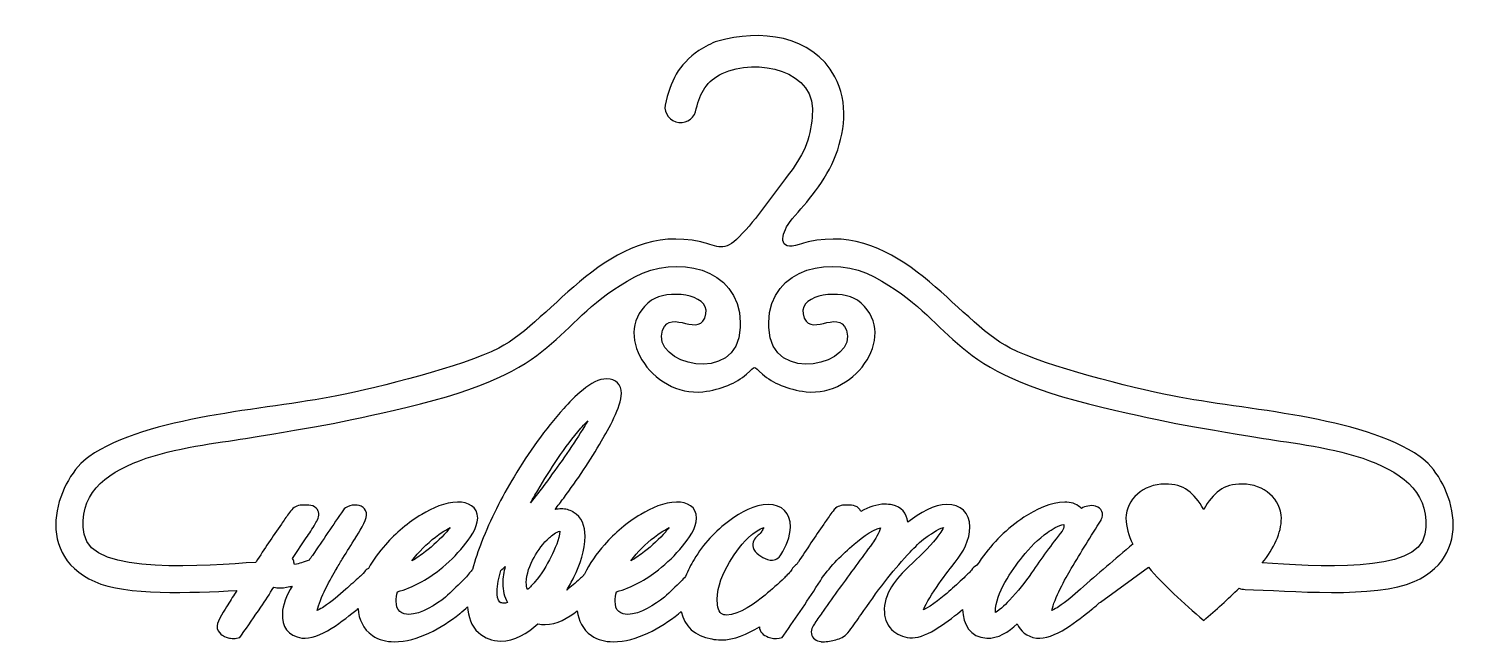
# Model space of a CAD drawing. Header units: millimetres. Extents: x -1234 to 1259, y 230 to 2117.
# Drawn here: x -1233.8 to -766.6, y 1512.6 to 1710.1 of the extents above; entities that cross this region are included whole.
import ezdxf

# ---------------------------------------------------------------- set-up
doc = ezdxf.new("R2010")
doc.units = ezdxf.units.MM
doc.header["$MEASUREMENT"] = 0
doc.layers.add('layer 1', color=7, linetype='Continuous')

msp = doc.modelspace()

# ---------------------------------------------------------------- linework, layer by layer
at = {"layer": 'layer 1', "color": 2}
for points, knots in [([(-1166.8443, 1529.1771), (-1181.6992, 1528.4597), (-1202.5932, 1527.4862), (-1212.6374, 1532.0397), (-1212.6374, 1532.0397), (-1233.7909, 1541.6293), (-1223.7888, 1565.9268), (-1214.5547, 1572.2976), (-1214.5547, 1572.2976), (-1195.3461, 1585.5564), (-1158.1942, 1587.1854), (-1134.7267, 1591.918), (-1134.7267, 1591.918), (-1120.8029, 1594.7257), (-1094.7091, 1601.0994), (-1082.4829, 1607.2965), (-1082.4829, 1607.2965), (-1065.1251, 1616.0969), (-1047.0273, 1648.2919), (-1017.4914, 1641.4793), (-1017.4914, 1641.4793), (-1011.653, 1640.1339), (-1010.1393, 1638.0227), (-1005.0746, 1643.1561), (-1005.0746, 1643.1561), (-999.3759, 1648.9315), (-994.2829, 1656.6643), (-989.3207, 1663.115), (-989.3207, 1663.115), (-987.2138, 1665.8556), (-985.261, 1668.7482), (-983.921, 1671.9366), (-983.921, 1671.9366), (-982.6188, 1675.0345), (-981.9601, 1678.3612), (-981.5653, 1681.6985), (-981.5653, 1681.6985), (-979.7329, 1697.1987), (-999.7127, 1700.8322), (-1010.5695, 1695.7611), (-1010.5695, 1695.7611), (-1015.5465, 1693.4365), (-1017.7352, 1689.5279), (-1018.9238, 1684.4073), (-1018.9238, 1684.4073), (-1019.25, 1681.6271), (-1021.7694, 1679.6393), (-1024.5496, 1679.9662), (-1024.5496, 1679.9662), (-1027.3305, 1680.2938), (-1029.3186, 1682.8132), (-1028.9917, 1685.5916), (-1028.9917, 1685.5916), (-1027.2187, 1693.1801), (-1024.7647, 1698.647), (-1018.0567, 1703.1228), (-1018.0567, 1703.1228), (-1016.179, 1704.3754), (-1014.187, 1705.5354), (-1012.0202, 1706.169), (-1012.0202, 1706.169), (-998.5602, 1710.0925), (-981.6368, 1708.2299), (-974.2879, 1694.7278), (-974.2879, 1694.7278), (-969.8097, 1686.4965), (-971.1122, 1676.3264), (-974.5896, 1667.9753), (-974.5896, 1667.9753), (-976.3103, 1663.8434), (-978.8768, 1660.1205), (-981.5887, 1656.5592), (-981.5887, 1656.5592), (-983.8952, 1653.5261), (-986.5837, 1650.7891), (-988.8874, 1647.7662), (-988.8874, 1647.7662), (-991.6945, 1644.0787), (-992.7706, 1638.299), (-985.8048, 1640.6515), (-985.8048, 1640.6515), (-984.8638, 1640.9691), (-983.8867, 1641.2465), (-982.8778, 1641.4793), (-982.8778, 1641.4793), (-953.3419, 1648.2919), (-935.2448, 1616.0969), (-917.886, 1607.2965), (-917.886, 1607.2965), (-905.6601, 1601.0994), (-879.5664, 1594.7257), (-865.6407, 1591.918), (-865.6407, 1591.918), (-842.175, 1587.1854), (-805.0231, 1585.5564), (-785.8145, 1572.2976), (-785.8145, 1572.2976), (-776.5804, 1565.9268), (-766.5783, 1541.6293), (-787.7319, 1532.0397), (-787.7319, 1532.0397), (-799.9729, 1526.4921), (-828.3325, 1529.1477), (-842.2295, 1529.5528), (-842.2295, 1529.5528), (-842.954, 1529.5478), (-843.584, 1529.678), (-844.1249, 1529.9083), (-844.1249, 1529.9083), (-847.6738, 1526.4458), (-851.6132, 1522.9853), (-855.5512, 1519.5238), (-855.5512, 1519.5238), (-862.0734, 1525.2554), (-868.5957, 1530.9869), (-873.3441, 1536.7196), (-873.3441, 1536.7196), (-873.3441, 1536.7196), (-888.7955, 1525.4697), (-888.7955, 1525.4697), (-888.7955, 1525.4697), (-888.7955, 1525.4697), (-888.798, 1525.468), (-888.798, 1525.468), (-888.798, 1525.468), (-889.7358, 1524.6646), (-890.686, 1523.8725), (-891.6284, 1523.0886), (-891.6284, 1523.0886), (-895.5102, 1519.8977), (-903.9671, 1513.0345), (-909.3827, 1513.8595), (-909.3827, 1513.8595), (-912.552, 1514.314), (-914.6035, 1516.0068), (-915.5774, 1518.4887), (-915.5774, 1518.4887), (-918.401, 1515.8203), (-921.7989, 1513.6334), (-925.4015, 1513.8357), (-925.4015, 1513.8357), (-930.8338, 1514.1265), (-933.025, 1518.1954), (-933.1711, 1523.1137), (-933.1711, 1523.1137), (-937.3359, 1519.6356), (-944.6116, 1513.9284), (-949.3374, 1513.9284), (-949.3374, 1513.9284), (-951.5675, 1513.9284), (-953.609, 1514.6239), (-955.3463, 1516.0237), (-955.3463, 1516.0237), (-957.2644, 1517.5686), (-958.2132, 1519.7187), (-958.3685, 1522.1476), (-958.3685, 1522.1476), (-958.7986, 1527.986), (-954.4113, 1533.2556), (-950.4036, 1536.9873), (-950.4036, 1536.9873), (-947.3716, 1539.7749), (-944.1556, 1542.8392), (-941.577, 1546.0594), (-941.577, 1546.0594), (-941.1267, 1546.6216), (-939.8422, 1548.316), (-939.3279, 1549.4679), (-939.3279, 1549.4679), (-941.0595, 1549.0455), (-943.9706, 1547.0266), (-945.0527, 1546.2391), (-945.0527, 1546.2391), (-946.8339, 1544.926), (-948.5429, 1543.1809), (-950.0552, 1541.5749), (-950.0552, 1541.5749), (-952.5545, 1538.9189), (-954.9222, 1536.0976), (-957.2233, 1533.258), (-957.2233, 1533.258), (-959.9328, 1529.9494), (-962.4784, 1526.2508), (-964.9328, 1522.7458), (-964.9328, 1522.7458), (-966.1653, 1520.9816), (-967.4009, 1519.2189), (-968.6699, 1517.4805), (-968.6699, 1517.4805), (-969.2182, 1516.7235), (-969.9635, 1515.6236), (-970.635, 1514.9812), (-970.635, 1514.9812), (-971.6297, 1514.0268), (-973.1873, 1513.5294), (-974.498, 1513.1983), (-974.498, 1513.1983), (-975.8278, 1512.8597), (-977.3008, 1512.5941), (-978.6794, 1512.6967), (-978.6794, 1512.6967), (-978.6794, 1512.6967), (-978.7417, 1512.7009), (-978.7417, 1512.7009), (-978.7417, 1512.7009), (-978.7417, 1512.7009), (-978.8029, 1512.7083), (-978.8029, 1512.7083), (-978.8029, 1512.7083), (-980.2823, 1512.8909), (-981.5477, 1513.7685), (-981.8703, 1515.277), (-981.8703, 1515.277), (-982.0627, 1516.1009), (-981.8292, 1516.8169), (-981.4327, 1517.5343), (-981.4327, 1517.5343), (-981.2123, 1517.9308), (-980.9647, 1518.3189), (-980.7177, 1518.7006), (-980.7177, 1518.7006), (-979.8765, 1520.001), (-978.9801, 1521.2806), (-978.0897, 1522.5484), (-978.0897, 1522.5484), (-974.6558, 1527.438), (-971.1196, 1532.2707), (-967.5877, 1537.0949), (-967.5877, 1537.0949), (-965.7956, 1539.5287), (-963.9974, 1541.9612), (-962.1989, 1544.3908), (-962.1989, 1544.3908), (-961.519, 1545.3958), (-959.9161, 1547.9011), (-959.6236, 1549.3444), (-959.6236, 1549.3444), (-962.2057, 1549.1035), (-967.1547, 1544.9345), (-968.8747, 1543.4222), (-968.8747, 1543.4222), (-972.5831, 1540.1874), (-976.2632, 1536.474), (-978.9819, 1532.3471), (-978.9819, 1532.3471), (-982.7501, 1526.4121), (-986.6768, 1520.5741), (-990.7358, 1514.8305), (-990.7358, 1514.8305), (-990.7358, 1514.8305), (-991.2919, 1514.0416), (-991.2919, 1514.0416), (-991.2919, 1514.0416), (-991.2919, 1514.0416), (-992.2293, 1513.8117), (-992.2293, 1513.8117), (-992.2293, 1513.8117), (-993.4268, 1513.5167), (-994.6593, 1513.7611), (-995.791, 1514.193), (-995.791, 1514.193), (-997.2905, 1514.7644), (-998.6129, 1515.8589), (-998.6256, 1517.5159), (-998.6256, 1517.5159), (-1002.455, 1515.1358), (-1006.7627, 1513.2595), (-1010.9919, 1513.2595), (-1010.9919, 1513.2595), (-1011.9951, 1513.2595), (-1012.9966, 1513.3805), (-1013.9755, 1513.5931), (-1013.9755, 1513.5931), (-1019.4237, 1514.5213), (-1022.8013, 1517.599), (-1023.7759, 1522.4476), (-1023.7759, 1522.4476), (-1024.0186, 1522.235), (-1024.263, 1522.0206), (-1024.5061, 1521.8073), (-1024.5061, 1521.8073), (-1024.5061, 1521.8073), (-1024.5599, 1521.7602), (-1024.5599, 1521.7602), (-1024.5599, 1521.7602), (-1024.5599, 1521.7602), (-1024.6161, 1521.715), (-1024.6161, 1521.715), (-1024.6161, 1521.715), (-1030.5242, 1517.0914), (-1037.9955, 1512.6892), (-1045.7294, 1512.6892), (-1045.7294, 1512.6892), (-1048.2127, 1512.6892), (-1050.619, 1513.2496), (-1052.6892, 1514.6618), (-1052.6892, 1514.6618), (-1052.6892, 1514.6618), (-1052.721, 1514.6819), (-1052.721, 1514.6819), (-1052.721, 1514.6819), (-1055.5121, 1516.6453), (-1056.8985, 1519.4668), (-1057.2523, 1522.6761), (-1057.2523, 1522.6761), (-1060.1665, 1520.3162), (-1063.7532, 1518.2131), (-1067.5703, 1518.2131), (-1067.5703, 1518.2131), (-1068.3592, 1518.2131), (-1069.1438, 1518.2938), (-1069.9175, 1518.4392), (-1069.9175, 1518.4392), (-1073.247, 1515.4567), (-1077.3654, 1512.8806), (-1081.9303, 1512.8806), (-1081.9303, 1512.8806), (-1084.6221, 1512.8806), (-1087.0149, 1513.8435), (-1089.0362, 1515.601), (-1089.0362, 1515.601), (-1091.4888, 1517.7041), (-1092.3707, 1520.8564), (-1092.5589, 1523.9751), (-1092.5589, 1523.9751), (-1093.3758, 1523.2474), (-1094.1958, 1522.5258), (-1095.014, 1521.8073), (-1095.014, 1521.8073), (-1095.014, 1521.8073), (-1095.0685, 1521.7602), (-1095.0685, 1521.7602), (-1095.0685, 1521.7602), (-1095.0685, 1521.7602), (-1095.1258, 1521.715), (-1095.1258, 1521.715), (-1095.1258, 1521.715), (-1101.0353, 1517.0914), (-1108.5052, 1512.6892), (-1116.2391, 1512.6892), (-1116.2391, 1512.6892), (-1118.7217, 1512.6892), (-1121.1287, 1513.2496), (-1123.1989, 1514.6618), (-1123.1989, 1514.6618), (-1123.1989, 1514.6618), (-1123.2293, 1514.6819), (-1123.2293, 1514.6819), (-1123.2293, 1514.6819), (-1126.226, 1516.7882), (-1127.6021, 1519.885), (-1127.8232, 1523.3851), (-1127.8232, 1523.3851), (-1127.9417, 1523.286), (-1128.0609, 1523.1887), (-1128.1794, 1523.0886), (-1128.1794, 1523.0886), (-1132.0608, 1519.8977), (-1140.5188, 1513.0345), (-1145.9394, 1513.8595), (-1145.9394, 1513.8595), (-1150.3405, 1514.504), (-1152.6027, 1517.4957), (-1152.192, 1521.8526), (-1152.192, 1521.8526), (-1152.2189, 1524.3572), (-1150.7915, 1527.6054), (-1149.0995, 1530.602), (-1149.0995, 1530.602), (-1149.3429, 1530.5384), (-1149.5891, 1530.4796), (-1149.8353, 1530.4223), (-1149.8353, 1530.4223), (-1151.1722, 1530.1124), (-1152.5752, 1529.9451), (-1153.9463, 1530.0831), (-1153.9463, 1530.0831), (-1154.2891, 1530.1174), (-1154.6174, 1530.1821), (-1154.9301, 1530.2769), (-1154.9301, 1530.2769), (-1156.3299, 1528.101), (-1157.7513, 1525.9385), (-1159.1897, 1523.7901), (-1159.1897, 1523.7901), (-1161.2111, 1520.7715), (-1163.2745, 1517.7854), (-1165.379, 1514.8256), (-1165.379, 1514.8256), (-1165.379, 1514.8256), (-1165.9564, 1514.0133), (-1165.9564, 1514.0133), (-1165.9564, 1514.0133), (-1165.9564, 1514.0133), (-1166.9292, 1513.7983), (-1166.9292, 1513.7983), (-1166.9292, 1513.7983), (-1167.5804, 1513.6536), (-1168.2466, 1513.6596), (-1168.9028, 1513.7806), (-1168.9028, 1513.7806), (-1169.4002, 1513.8722), (-1169.8884, 1514.008), (-1170.3613, 1514.1821), (-1170.3613, 1514.1821), (-1170.9461, 1514.3989), (-1171.4965, 1514.6961), (-1171.9776, 1515.0962), (-1171.9776, 1515.0962), (-1172.7548, 1515.7407), (-1173.2575, 1516.6287), (-1173.2575, 1517.6577), (-1173.2575, 1517.6577), (-1173.2575, 1517.6577), (-1173.2575, 1517.7341), (-1173.2575, 1517.7341), (-1173.2575, 1517.7341), (-1173.2575, 1517.7341), (-1173.2522, 1517.8134), (-1173.2522, 1517.8134), (-1173.2522, 1517.8134), (-1173.1549, 1519.429), (-1170.6528, 1523.1986), (-1169.7868, 1524.58), (-1169.7868, 1524.58), (-1168.8214, 1526.1199), (-1167.839, 1527.6524), (-1166.8443, 1529.1771)], [0, 0, 0, 0, 0.00925926, 0.00925926, 0.00925926, 0.00925926, 0.01851852, 0.01851852, 0.01851852, 0.01851852, 0.02777778, 0.02777778, 0.02777778, 0.02777778, 0.03703704, 0.03703704, 0.03703704, 0.03703704, 0.0462963, 0.0462963, 0.0462963, 0.0462963, 0.05555556, 0.05555556, 0.05555556, 0.05555556, 0.06481481, 0.06481481, 0.06481481, 0.06481481, 0.07407407, 0.07407407, 0.07407407, 0.07407407, 0.08333333, 0.08333333, 0.08333333, 0.08333333, 0.09259259, 0.09259259, 0.09259259, 0.09259259, 0.10185185, 0.10185185, 0.10185185, 0.10185185, 0.11111111, 0.11111111, 0.11111111, 0.11111111, 0.12037037, 0.12037037, 0.12037037, 0.12037037, 0.12962963, 0.12962963, 0.12962963, 0.12962963, 0.13888889, 0.13888889, 0.13888889, 0.13888889, 0.14814815, 0.14814815, 0.14814815, 0.14814815, 0.15740741, 0.15740741, 0.15740741, 0.15740741, 0.16666667, 0.16666667, 0.16666667, 0.16666667, 0.17592593, 0.17592593, 0.17592593, 0.17592593, 0.18518519, 0.18518519, 0.18518519, 0.18518519, 0.19444444, 0.19444444, 0.19444444, 0.19444444, 0.2037037, 0.2037037, 0.2037037, 0.2037037, 0.21296296, 0.21296296, 0.21296296, 0.21296296, 0.22222222, 0.22222222, 0.22222222, 0.22222222, 0.23148148, 0.23148148, 0.23148148, 0.23148148, 0.24074074, 0.24074074, 0.24074074, 0.24074074, 0.25, 0.25, 0.25, 0.25, 0.25925926, 0.25925926, 0.25925926, 0.25925926, 0.26851852, 0.26851852, 0.26851852, 0.26851852, 0.27777778, 0.27777778, 0.27777778, 0.27777778, 0.28703704, 0.28703704, 0.28703704, 0.28703704, 0.2962963, 0.2962963, 0.2962963, 0.2962963, 0.30555556, 0.30555556, 0.30555556, 0.30555556, 0.31481481, 0.31481481, 0.31481481, 0.31481481, 0.32407407, 0.32407407, 0.32407407, 0.32407407, 0.33333333, 0.33333333, 0.33333333, 0.33333333, 0.34259259, 0.34259259, 0.34259259, 0.34259259, 0.35185185, 0.35185185, 0.35185185, 0.35185185, 0.36111111, 0.36111111, 0.36111111, 0.36111111, 0.37037037, 0.37037037, 0.37037037, 0.37037037, 0.37962963, 0.37962963, 0.37962963, 0.37962963, 0.38888889, 0.38888889, 0.38888889, 0.38888889, 0.39814815, 0.39814815, 0.39814815, 0.39814815, 0.40740741, 0.40740741, 0.40740741, 0.40740741, 0.41666667, 0.41666667, 0.41666667, 0.41666667, 0.42592593, 0.42592593, 0.42592593, 0.42592593, 0.43518519, 0.43518519, 0.43518519, 0.43518519, 0.44444444, 0.44444444, 0.44444444, 0.44444444, 0.4537037, 0.4537037, 0.4537037, 0.4537037, 0.46296296, 0.46296296, 0.46296296, 0.46296296, 0.47222222, 0.47222222, 0.47222222, 0.47222222, 0.48148148, 0.48148148, 0.48148148, 0.48148148, 0.49074074, 0.49074074, 0.49074074, 0.49074074, 0.5, 0.5, 0.5, 0.5, 0.50925926, 0.50925926, 0.50925926, 0.50925926, 0.51851852, 0.51851852, 0.51851852, 0.51851852, 0.52777778, 0.52777778, 0.52777778, 0.52777778, 0.53703704, 0.53703704, 0.53703704, 0.53703704, 0.5462963, 0.5462963, 0.5462963, 0.5462963, 0.55555556, 0.55555556, 0.55555556, 0.55555556, 0.56481481, 0.56481481, 0.56481481, 0.56481481, 0.57407407, 0.57407407, 0.57407407, 0.57407407, 0.58333333, 0.58333333, 0.58333333, 0.58333333, 0.59259259, 0.59259259, 0.59259259, 0.59259259, 0.60185185, 0.60185185, 0.60185185, 0.60185185, 0.61111111, 0.61111111, 0.61111111, 0.61111111, 0.62037037, 0.62037037, 0.62037037, 0.62037037, 0.62962963, 0.62962963, 0.62962963, 0.62962963, 0.63888889, 0.63888889, 0.63888889, 0.63888889, 0.64814815, 0.64814815, 0.64814815, 0.64814815, 0.65740741, 0.65740741, 0.65740741, 0.65740741, 0.66666667, 0.66666667, 0.66666667, 0.66666667, 0.67592593, 0.67592593, 0.67592593, 0.67592593, 0.68518519, 0.68518519, 0.68518519, 0.68518519, 0.69444444, 0.69444444, 0.69444444, 0.69444444, 0.7037037, 0.7037037, 0.7037037, 0.7037037, 0.71296296, 0.71296296, 0.71296296, 0.71296296, 0.72222222, 0.72222222, 0.72222222, 0.72222222, 0.73148148, 0.73148148, 0.73148148, 0.73148148, 0.74074074, 0.74074074, 0.74074074, 0.74074074, 0.75, 0.75, 0.75, 0.75, 0.75925926, 0.75925926, 0.75925926, 0.75925926, 0.76851852, 0.76851852, 0.76851852, 0.76851852, 0.77777778, 0.77777778, 0.77777778, 0.77777778, 0.78703704, 0.78703704, 0.78703704, 0.78703704, 0.7962963, 0.7962963, 0.7962963, 0.7962963, 0.80555556, 0.80555556, 0.80555556, 0.80555556, 0.81481481, 0.81481481, 0.81481481, 0.81481481, 0.82407407, 0.82407407, 0.82407407, 0.82407407, 0.83333333, 0.83333333, 0.83333333, 0.83333333, 0.84259259, 0.84259259, 0.84259259, 0.84259259, 0.85185185, 0.85185185, 0.85185185, 0.85185185, 0.86111111, 0.86111111, 0.86111111, 0.86111111, 0.87037037, 0.87037037, 0.87037037, 0.87037037, 0.87962963, 0.87962963, 0.87962963, 0.87962963, 0.88888889, 0.88888889, 0.88888889, 0.88888889, 0.89814815, 0.89814815, 0.89814815, 0.89814815, 0.90740741, 0.90740741, 0.90740741, 0.90740741, 0.91666667, 0.91666667, 0.91666667, 0.91666667, 0.92592593, 0.92592593, 0.92592593, 0.92592593, 0.93518519, 0.93518519, 0.93518519, 0.93518519, 0.94444444, 0.94444444, 0.94444444, 0.94444444, 0.9537037, 0.9537037, 0.9537037, 0.9537037, 0.96296296, 0.96296296, 0.96296296, 0.96296296, 0.97222222, 0.97222222, 0.97222222, 0.97222222, 0.98148148, 0.98148148, 0.98148148, 0.98148148, 1, 1, 1, 1]), ([(-878.36, 1544.1474), (-879.7595, 1546.929), (-880.5636, 1549.7116), (-880.5636, 1552.4936), (-880.5636, 1552.4936), (-880.5636, 1558.5587), (-874.9597, 1563.4844), (-868.0569, 1563.4844), (-868.0569, 1563.4844), (-861.8035, 1563.4844), (-858.6767, 1560.7371), (-855.5512, 1555.2426), (-855.5512, 1555.2426), (-852.4258, 1560.7371), (-849.2986, 1563.4844), (-843.0445, 1563.4844), (-843.0445, 1563.4844), (-836.1417, 1563.4844), (-830.5389, 1558.5587), (-830.5389, 1552.4936), (-830.5389, 1552.4936), (-830.5389, 1547.6835), (-832.9349, 1542.8735), (-836.678, 1538.0628), (-836.678, 1538.0628), (-820.2545, 1537.0393), (-786.4983, 1534.3402), (-784.3139, 1547.3071), (-784.3139, 1547.3071), (-780.1116, 1572.264), (-818.7598, 1575.2709), (-836.2973, 1578.189), (-836.2973, 1578.189), (-860.819, 1582.2696), (-868.2571, 1583.3107), (-892.6854, 1589.3741), (-892.6854, 1589.3741), (-940.1673, 1601.1599), (-934.7113, 1615.5542), (-961.629, 1630.2312), (-961.629, 1630.2312), (-974.5769, 1637.2918), (-995.1885, 1633.7193), (-995.6204, 1615.5231), (-995.6204, 1615.5231), (-995.6137, 1615.176), (-995.6137, 1614.8294), (-995.6211, 1614.4837), (-995.6211, 1614.4837), (-995.618, 1614.2906), (-995.6162, 1614.0981), (-995.6088, 1613.9007), (-995.6088, 1613.9007), (-994.8383, 1594.7484), (-966.4911, 1602.214), (-970.5936, 1613.1094), (-970.5936, 1613.1094), (-973.2973, 1620.2878), (-982.9853, 1609.8923), (-984.5245, 1618.3521), (-984.5245, 1618.3521), (-985.7276, 1624.9758), (-971.837, 1626.1655), (-967.0557, 1622.6888), (-967.0557, 1622.6888), (-953.141, 1612.5735), (-967.1926, 1591.3435), (-983.5775, 1593.2329), (-983.5775, 1593.2329), (-989.5712, 1593.9234), (-994.2242, 1595.9936), (-997.6216, 1598.9174), (-997.6216, 1598.9174), (-1000.9378, 1601.7697), (-999.4304, 1601.7697), (-1002.7458, 1598.9174), (-1002.7458, 1598.9174), (-1006.1451, 1595.9936), (-1010.797, 1593.9227), (-1016.7917, 1593.2329), (-1016.7917, 1593.2329), (-1033.1763, 1591.3435), (-1047.2272, 1612.5735), (-1033.3136, 1622.6888), (-1033.3136, 1622.6888), (-1028.5329, 1626.1655), (-1014.6416, 1624.9758), (-1015.8447, 1618.3521), (-1015.8447, 1618.3521), (-1017.3821, 1609.8923), (-1027.0719, 1620.2878), (-1029.7756, 1613.1094), (-1029.7756, 1613.1094), (-1033.8764, 1602.214), (-1005.5309, 1594.7484), (-1004.7604, 1613.9007), (-1004.7604, 1613.9007), (-1004.753, 1614.0981), (-1004.7505, 1614.2906), (-1004.7463, 1614.4837), (-1004.7463, 1614.4837), (-1004.7555, 1614.8294), (-1004.7555, 1615.176), (-1004.7495, 1615.5231), (-1004.7495, 1615.5231), (-1005.1797, 1633.7193), (-1025.793, 1637.2918), (-1038.7398, 1630.2312), (-1038.7398, 1630.2312), (-1065.6579, 1615.5542), (-1060.2019, 1601.1599), (-1107.6838, 1589.3741), (-1107.6838, 1589.3741), (-1132.1132, 1583.3107), (-1139.5484, 1582.2696), (-1164.0719, 1578.189), (-1164.0719, 1578.189), (-1181.6094, 1575.2709), (-1220.2576, 1572.264), (-1216.0543, 1547.3071), (-1216.0543, 1547.3071), (-1213.7347, 1533.5301), (-1175.7763, 1537.4377), (-1160.829, 1538.2301), (-1160.829, 1538.2301), (-1160.829, 1538.2301), (-1160.6995, 1538.4215), (-1160.6995, 1538.4215), (-1160.6995, 1538.4215), (-1158.0237, 1542.5049), (-1155.3299, 1546.6014), (-1152.544, 1550.6105), (-1152.544, 1550.6105), (-1151.7778, 1551.7103), (-1151.0091, 1552.8126), (-1150.2142, 1553.8916), (-1150.2142, 1553.8916), (-1149.8194, 1554.4283), (-1149.3305, 1555.1188), (-1148.843, 1555.5903), (-1148.843, 1555.5903), (-1147.8401, 1556.601), (-1146.2985, 1556.7178), (-1144.9457, 1556.7202), (-1144.9457, 1556.7202), (-1143.2257, 1556.8083), (-1141.3087, 1556.5034), (-1140.6348, 1554.6292), (-1140.6348, 1554.6292), (-1140.6348, 1554.6292), (-1140.6104, 1554.5652), (-1140.6104, 1554.5652), (-1140.6104, 1554.5652), (-1140.6104, 1554.5652), (-1140.5902, 1554.4965), (-1140.5902, 1554.4965), (-1140.5902, 1554.4965), (-1140.176, 1553.1211), (-1140.9801, 1551.7634), (-1141.6497, 1550.6158), (-1141.6497, 1550.6158), (-1142.5412, 1549.0858), (-1143.5399, 1547.5912), (-1144.5222, 1546.1334), (-1144.5222, 1546.1334), (-1144.5222, 1546.1334), (-1148.8968, 1539.4912), (-1148.8968, 1539.4912), (-1148.8968, 1539.4912), (-1148.7298, 1539.1247), (-1148.5943, 1538.7416), (-1148.4854, 1538.3493), (-1148.4854, 1538.3493), (-1148.4854, 1538.3493), (-1148.2668, 1537.5597), (-1148.2668, 1537.5597), (-1148.2668, 1537.5597), (-1147.5281, 1537.6924), (-1146.7973, 1537.894), (-1146.0982, 1538.119), (-1146.0982, 1538.119), (-1145.2726, 1538.3861), (-1144.4306, 1538.6702), (-1143.6198, 1538.9988), (-1143.6198, 1538.9988), (-1143.2537, 1539.4987), (-1142.8829, 1539.9943), (-1142.5108, 1540.4899), (-1142.5108, 1540.4899), (-1139.2251, 1545.3891), (-1135.903, 1550.2635), (-1132.5582, 1555.123), (-1132.5582, 1555.123), (-1132.5582, 1555.123), (-1132.2893, 1555.5139), (-1132.2893, 1555.5139), (-1132.2893, 1555.5139), (-1132.2893, 1555.5139), (-1131.8988, 1555.7853), (-1131.8988, 1555.7853), (-1131.8988, 1555.7853), (-1131.0066, 1556.4026), (-1129.9765, 1556.7026), (-1128.8968, 1556.7202), (-1128.8968, 1556.7202), (-1126.867, 1556.843), (-1125.0883, 1555.6416), (-1125.0883, 1553.4664), (-1125.0883, 1553.4664), (-1125.0883, 1551.6389), (-1127.7022, 1547.6482), (-1128.6566, 1546.1058), (-1128.6566, 1546.1058), (-1128.6566, 1546.1058), (-1128.6732, 1546.0814), (-1128.6732, 1546.0814), (-1128.6732, 1546.0814), (-1130.031, 1543.939), (-1131.3862, 1541.7924), (-1132.7181, 1539.6338), (-1132.7181, 1539.6338), (-1133.3817, 1538.5541), (-1134.0839, 1537.4444), (-1134.6864, 1536.3304), (-1134.6864, 1536.3304), (-1134.6864, 1536.3304), (-1134.7066, 1536.2943), (-1134.7066, 1536.2943), (-1134.7066, 1536.2943), (-1134.7066, 1536.2943), (-1134.7267, 1536.259), (-1134.7267, 1536.259), (-1134.7267, 1536.259), (-1136.5677, 1533.1017), (-1140.3079, 1526.5703), (-1140.9557, 1522.714), (-1140.9557, 1522.714), (-1140.1661, 1523.0886), (-1139.2789, 1523.6398), (-1138.8982, 1523.8909), (-1138.8982, 1523.8909), (-1136.4163, 1525.52), (-1134.0143, 1527.5962), (-1131.8054, 1529.5882), (-1131.8054, 1529.5882), (-1130.309, 1530.9172), (-1128.8094, 1532.2523), (-1127.3357, 1533.6065), (-1127.3357, 1533.6065), (-1126.9947, 1533.9192), (-1126.5847, 1534.2754), (-1126.2058, 1534.6349), (-1126.2058, 1534.6349), (-1126.2058, 1534.6349), (-1125.8184, 1535.1719), (-1125.8184, 1535.1719), (-1125.8184, 1535.1719), (-1125.4615, 1535.665), (-1125.0136, 1536.0488), (-1124.5021, 1536.3103), (-1124.5021, 1536.3103), (-1122.982, 1539.06), (-1121.0699, 1541.6191), (-1119.0366, 1543.9422), (-1119.0366, 1543.9422), (-1115.6391, 1547.7716), (-1111.7333, 1551.0785), (-1107.3258, 1553.6914), (-1107.3258, 1553.6914), (-1103.9676, 1555.6827), (-1099.7582, 1557.6715), (-1095.7742, 1557.6715), (-1095.7742, 1557.6715), (-1092.4666, 1557.6715), (-1089.3185, 1556.2533), (-1089.3185, 1552.5151), (-1089.3185, 1552.5151), (-1089.3185, 1549.3579), (-1091.9484, 1545.7931), (-1093.8537, 1543.4533), (-1093.8537, 1543.4533), (-1093.8537, 1543.4533), (-1093.8806, 1543.4197), (-1093.8806, 1543.4197), (-1093.8806, 1543.4197), (-1096.2178, 1540.642), (-1098.7989, 1538.0645), (-1101.6512, 1535.8178), (-1101.6512, 1535.8178), (-1105.7024, 1532.6142), (-1110.1983, 1530.1595), (-1115.1527, 1528.7682), (-1115.1527, 1528.7682), (-1115.3854, 1527.7423), (-1115.5443, 1526.681), (-1115.5443, 1525.6562), (-1115.5443, 1525.6562), (-1115.5443, 1524.4898), (-1115.3518, 1523.1509), (-1114.3931, 1522.3676), (-1114.3931, 1522.3676), (-1113.5371, 1521.7309), (-1112.5734, 1521.4815), (-1111.5097, 1521.4815), (-1111.5097, 1521.4815), (-1107.445, 1521.4815), (-1102.7602, 1524.6338), (-1099.6854, 1527.0585), (-1099.6854, 1527.0585), (-1097.8681, 1528.7169), (-1096.0558, 1530.4057), (-1094.3309, 1532.1607), (-1094.3309, 1532.1607), (-1093.4295, 1533.078), (-1092.3566, 1534.1704), (-1091.6215, 1535.2288), (-1091.6215, 1535.2288), (-1091.6215, 1535.2288), (-1091.5493, 1535.3339), (-1091.5493, 1535.3339), (-1091.5493, 1535.3339), (-1091.5493, 1535.3339), (-1091.4658, 1535.4315), (-1091.4658, 1535.4315), (-1091.4658, 1535.4315), (-1091.3148, 1535.6077), (-1091.1559, 1535.7825), (-1090.9897, 1535.9523), (-1090.9897, 1535.9523), (-1090.1594, 1539.0324), (-1089.0992, 1542.0461), (-1088.0415, 1544.7806), (-1088.0415, 1544.7806), (-1085.2128, 1552.1087), (-1081.6841, 1559.1474), (-1077.606, 1565.8595), (-1077.606, 1565.8595), (-1072.9212, 1573.5545), (-1067.6683, 1581.1234), (-1061.6219, 1587.819), (-1061.6219, 1587.819), (-1058.5357, 1591.2402), (-1052.7143, 1597.3856), (-1047.7079, 1597.3856), (-1047.7079, 1597.3856), (-1044.8849, 1597.3856), (-1043.056, 1595.5171), (-1043.056, 1592.7037), (-1043.056, 1592.7037), (-1043.056, 1588.4027), (-1047.2979, 1581.0414), (-1049.4226, 1577.4093), (-1049.4226, 1577.4093), (-1053.1052, 1571.0198), (-1057.2236, 1564.8825), (-1061.6268, 1558.9687), (-1061.6268, 1558.9687), (-1062.5434, 1557.7376), (-1063.4692, 1556.5126), (-1064.4077, 1555.2928), (-1064.4077, 1555.2928), (-1063.7593, 1555.4163), (-1063.0953, 1555.4828), (-1062.4115, 1555.4828), (-1062.4115, 1555.4828), (-1061.058, 1555.4828), (-1059.7632, 1555.1474), (-1058.5789, 1554.4912), (-1058.5789, 1554.4912), (-1058.5789, 1554.4912), (-1058.546, 1554.4735), (-1058.546, 1554.4735), (-1058.546, 1554.4735), (-1055.7046, 1552.8455), (-1054.7509, 1549.8241), (-1054.7509, 1546.7054), (-1054.7509, 1546.7054), (-1054.7509, 1542.1787), (-1056.417, 1537.5152), (-1058.3609, 1533.4855), (-1058.3609, 1533.4855), (-1059.061, 1532.0355), (-1059.8248, 1530.6155), (-1060.6632, 1529.2418), (-1060.6632, 1529.2418), (-1059.2609, 1530.4234), (-1057.8621, 1531.6205), (-1056.5069, 1532.853), (-1056.5069, 1532.853), (-1056.1666, 1533.1629), (-1055.6423, 1533.6217), (-1055.2037, 1534.0579), (-1055.2037, 1534.0579), (-1055.2037, 1534.0579), (-1055.2122, 1534.0904), (-1055.2122, 1534.0904), (-1055.2122, 1534.0904), (-1055.2122, 1534.0904), (-1054.961, 1534.4166), (-1054.961, 1534.4166), (-1054.961, 1534.4166), (-1053.3312, 1537.8915), (-1051.0216, 1541.0923), (-1048.5279, 1543.9422), (-1048.5279, 1543.9422), (-1045.1294, 1547.7716), (-1041.2253, 1551.0785), (-1036.8161, 1553.6914), (-1036.8161, 1553.6914), (-1033.4579, 1555.6827), (-1029.2485, 1557.6715), (-1025.2645, 1557.6715), (-1025.2645, 1557.6715), (-1021.9569, 1557.6715), (-1018.8088, 1556.2533), (-1018.8088, 1552.5151), (-1018.8088, 1552.5151), (-1018.8088, 1549.3579), (-1021.4387, 1545.7931), (-1023.344, 1543.4533), (-1023.344, 1543.4533), (-1023.344, 1543.4533), (-1023.3709, 1543.4197), (-1023.3709, 1543.4197), (-1023.3709, 1543.4197), (-1025.7081, 1540.642), (-1028.2892, 1538.0645), (-1031.1415, 1535.8178), (-1031.1415, 1535.8178), (-1035.1913, 1532.6142), (-1039.6886, 1530.1595), (-1044.643, 1528.7682), (-1044.643, 1528.7682), (-1044.8757, 1527.7423), (-1045.0346, 1526.681), (-1045.0346, 1525.6562), (-1045.0346, 1525.6562), (-1045.0346, 1524.4898), (-1044.8421, 1523.1509), (-1043.8842, 1522.3676), (-1043.8842, 1522.3676), (-1043.0274, 1521.7309), (-1042.0644, 1521.4815), (-1041, 1521.4815), (-1041, 1521.4815), (-1036.9353, 1521.4815), (-1032.2505, 1524.6338), (-1029.1757, 1527.0585), (-1029.1757, 1527.0585), (-1027.3584, 1528.7169), (-1025.5444, 1530.4057), (-1023.8212, 1532.1607), (-1023.8212, 1532.1607), (-1023.3592, 1532.6305), (-1022.8533, 1533.1452), (-1022.3712, 1533.678), (-1022.3712, 1533.678), (-1021.6074, 1535.6155), (-1020.6498, 1537.4773), (-1019.6239, 1539.2121), (-1019.6239, 1539.2121), (-1016.6866, 1544.1792), (-1012.8091, 1548.3557), (-1008.1371, 1551.7432), (-1008.1371, 1551.7432), (-1004.6699, 1554.3182), (-1000.2203, 1556.9109), (-995.7708, 1556.9109), (-995.7708, 1556.9109), (-991.2455, 1556.9109), (-988.627, 1554.146), (-988.627, 1549.6578), (-988.627, 1549.6578), (-988.627, 1546.4822), (-990.0088, 1543.3734), (-991.6531, 1540.7184), (-991.6531, 1540.7184), (-992.316, 1539.5719), (-993.5064, 1538.9751), (-994.8255, 1538.9751), (-994.8255, 1538.9751), (-994.8255, 1538.9751), (-994.9837, 1538.9751), (-994.9837, 1538.9751), (-994.9837, 1538.9751), (-994.9837, 1538.9751), (-995.1407, 1538.9946), (-995.1407, 1538.9946), (-995.1407, 1538.9946), (-996.2413, 1539.129), (-997.2704, 1539.6642), (-998.1735, 1540.2801), (-998.1735, 1540.2801), (-998.9988, 1540.8436), (-999.8875, 1541.5359), (-1000.3682, 1542.4267), (-1000.3682, 1542.4267), (-1000.3682, 1542.4267), (-1000.5186, 1542.7048), (-1000.5186, 1542.7048), (-1000.5186, 1542.7048), (-1000.5186, 1542.7048), (-1000.5974, 1543.0097), (-1000.5974, 1543.0097), (-1000.5974, 1543.0097), (-1001.0099, 1544.6087), (-1000.3077, 1546.0796), (-998.9532, 1546.9636), (-998.9532, 1546.9636), (-998.6214, 1547.207), (-998.0928, 1547.9616), (-997.8399, 1548.3295), (-997.8399, 1548.3295), (-997.6828, 1548.5757), (-997.4108, 1549.0296), (-997.2141, 1549.458), (-997.2141, 1549.458), (-998.5778, 1549.1219), (-1000.1414, 1547.9071), (-1001.0435, 1547.1281), (-1001.0435, 1547.1281), (-1001.0435, 1547.1281), (-1001.0764, 1547.0995), (-1001.0764, 1547.0995), (-1001.0764, 1547.0995), (-1001.0764, 1547.0995), (-1001.1107, 1547.0737), (-1001.1107, 1547.0737), (-1001.1107, 1547.0737), (-1004.0101, 1544.7311), (-1006.3608, 1541.5243), (-1008.2506, 1538.3352), (-1008.2506, 1538.3352), (-1010.3693, 1534.7693), (-1012.1876, 1530.5426), (-1012.1876, 1526.3248), (-1012.1876, 1526.3248), (-1012.1876, 1525.0488), (-1012.0429, 1522.5753), (-1010.8819, 1521.7235), (-1010.8819, 1521.7235), (-1010.4082, 1521.3754), (-1009.7569, 1521.2915), (-1009.1856, 1521.2915), (-1009.1856, 1521.2915), (-1005.0159, 1521.2915), (-999.7774, 1525.1998), (-996.7539, 1527.7281), (-996.7539, 1527.7281), (-994.6465, 1529.5149), (-992.5244, 1531.3506), (-990.5561, 1533.2874), (-990.5561, 1533.2874), (-989.9593, 1533.8746), (-988.5637, 1535.2391), (-988.1866, 1535.9767), (-988.1866, 1535.9767), (-988.1866, 1535.9767), (-988.0808, 1536.185), (-988.0808, 1536.185), (-988.0808, 1536.185), (-988.0808, 1536.185), (-987.9372, 1536.3715), (-987.9372, 1536.3715), (-987.9372, 1536.3715), (-987.5523, 1536.8766), (-987.1013, 1537.2965), (-986.6071, 1537.6068), (-986.6071, 1537.6068), (-986.4238, 1537.8788), (-986.2416, 1538.1519), (-986.0584, 1538.424), (-986.0584, 1538.424), (-983.3667, 1542.4812), (-980.6696, 1546.5384), (-977.9107, 1550.5511), (-977.9107, 1550.5511), (-977.1469, 1551.6644), (-976.3757, 1552.7783), (-975.5815, 1553.8704), (-975.5815, 1553.8704), (-975.1684, 1554.4375), (-974.6501, 1555.1803), (-974.1375, 1555.6533), (-974.1375, 1555.6533), (-974.1375, 1555.6533), (-974.0997, 1555.6887), (-974.0997, 1555.6887), (-974.0997, 1555.6887), (-973.0823, 1556.5901), (-971.606, 1556.716), (-970.3021, 1556.7202), (-970.3021, 1556.7202), (-968.5722, 1556.8051), (-966.5827, 1556.4832), (-965.9905, 1554.6501), (-965.9905, 1554.6501), (-963.4162, 1556.0279), (-960.7369, 1557.0061), (-958.2811, 1557.0061), (-958.2811, 1557.0061), (-957.4593, 1557.0061), (-956.6336, 1556.9201), (-955.8136, 1556.7698), (-955.8136, 1556.7698), (-952.7964, 1556.1801), (-951.2045, 1554.0158), (-950.8625, 1551.2257), (-950.8625, 1551.2257), (-946.8668, 1554.1587), (-942.1618, 1556.9109), (-938.3324, 1556.9109), (-938.3324, 1556.9109), (-933.7502, 1556.9109), (-930.843, 1554.3158), (-930.843, 1549.6578), (-930.843, 1549.6578), (-930.843, 1545.4538), (-932.9914, 1541.5586), (-935.5285, 1538.3366), (-935.5285, 1538.3366), (-937.7894, 1535.4878), (-944.0127, 1527.5431), (-945.8048, 1522.9138), (-945.8048, 1522.9138), (-943.175, 1524.1262), (-939.1195, 1527.5509), (-937.6274, 1528.8428), (-937.6274, 1528.8428), (-935.9622, 1530.3024), (-934.3038, 1531.7793), (-932.7048, 1533.3118), (-932.7048, 1533.3118), (-931.9329, 1534.0519), (-931.0001, 1534.9299), (-930.3414, 1535.7793), (-930.3414, 1535.7793), (-929.8525, 1536.4489), (-929.25, 1537.005), (-928.5429, 1537.3588), (-928.5429, 1537.3588), (-928.1085, 1538.0377), (-927.6581, 1538.7038), (-927.1958, 1539.3501), (-927.1958, 1539.3501), (-923.4293, 1544.6296), (-918.85, 1549.1629), (-913.4552, 1552.7614), (-913.4552, 1552.7614), (-913.4552, 1552.7614), (-913.4191, 1552.7858), (-913.4191, 1552.7858), (-913.4191, 1552.7858), (-909.6417, 1555.2139), (-904.8377, 1557.6715), (-900.2385, 1557.6715), (-900.2385, 1557.6715), (-898.4212, 1557.6715), (-896.668, 1557.2024), (-895.2731, 1555.9901), (-895.2731, 1555.9901), (-895.1437, 1555.8776), (-895.0227, 1555.7601), (-894.9059, 1555.6392), (-894.9059, 1555.6392), (-894.2954, 1556.0516), (-893.5939, 1556.2926), (-892.8577, 1556.3983), (-892.8577, 1556.3983), (-892.0193, 1556.5699), (-891.1582, 1556.5961), (-890.3382, 1556.3407), (-890.3382, 1556.3407), (-888.4184, 1555.8482), (-887.5411, 1553.8226), (-888.5065, 1552.0432), (-888.5065, 1552.0432), (-888.5065, 1552.0432), (-888.5486, 1551.9658), (-888.5486, 1551.9658), (-888.5486, 1551.9658), (-888.5486, 1551.9658), (-888.5956, 1551.8911), (-888.5956, 1551.8911), (-888.5956, 1551.8911), (-891.8679, 1546.7309), (-895.0262, 1541.4712), (-898.186, 1536.2413), (-898.186, 1536.2413), (-900.0312, 1533.0755), (-903.758, 1526.5636), (-904.405, 1522.714), (-904.405, 1522.714), (-903.6151, 1523.0886), (-902.7296, 1523.6398), (-902.3472, 1523.8909), (-902.3472, 1523.8909), (-899.867, 1525.521), (-897.4625, 1527.5962), (-895.2537, 1529.5882), (-895.2537, 1529.5882), (-889.5794, 1534.6324), (-884.1889, 1539.1626), (-878.36, 1544.1474)], [0, 0, 0, 0, 0.00564972, 0.00564972, 0.00564972, 0.00564972, 0.01129944, 0.01129944, 0.01129944, 0.01129944, 0.01694915, 0.01694915, 0.01694915, 0.01694915, 0.02259887, 0.02259887, 0.02259887, 0.02259887, 0.02824859, 0.02824859, 0.02824859, 0.02824859, 0.03389831, 0.03389831, 0.03389831, 0.03389831, 0.03954802, 0.03954802, 0.03954802, 0.03954802, 0.04519774, 0.04519774, 0.04519774, 0.04519774, 0.05084746, 0.05084746, 0.05084746, 0.05084746, 0.05649718, 0.05649718, 0.05649718, 0.05649718, 0.06214689, 0.06214689, 0.06214689, 0.06214689, 0.06779661, 0.06779661, 0.06779661, 0.06779661, 0.07344633, 0.07344633, 0.07344633, 0.07344633, 0.07909605, 0.07909605, 0.07909605, 0.07909605, 0.08474576, 0.08474576, 0.08474576, 0.08474576, 0.09039548, 0.09039548, 0.09039548, 0.09039548, 0.0960452, 0.0960452, 0.0960452, 0.0960452, 0.10169492, 0.10169492, 0.10169492, 0.10169492, 0.10734463, 0.10734463, 0.10734463, 0.10734463, 0.11299435, 0.11299435, 0.11299435, 0.11299435, 0.11864407, 0.11864407, 0.11864407, 0.11864407, 0.12429379, 0.12429379, 0.12429379, 0.12429379, 0.1299435, 0.1299435, 0.1299435, 0.1299435, 0.13559322, 0.13559322, 0.13559322, 0.13559322, 0.14124294, 0.14124294, 0.14124294, 0.14124294, 0.14689266, 0.14689266, 0.14689266, 0.14689266, 0.15254237, 0.15254237, 0.15254237, 0.15254237, 0.15819209, 0.15819209, 0.15819209, 0.15819209, 0.16384181, 0.16384181, 0.16384181, 0.16384181, 0.16949153, 0.16949153, 0.16949153, 0.16949153, 0.17514124, 0.17514124, 0.17514124, 0.17514124, 0.18079096, 0.18079096, 0.18079096, 0.18079096, 0.18644068, 0.18644068, 0.18644068, 0.18644068, 0.1920904, 0.1920904, 0.1920904, 0.1920904, 0.19774011, 0.19774011, 0.19774011, 0.19774011, 0.20338983, 0.20338983, 0.20338983, 0.20338983, 0.20903955, 0.20903955, 0.20903955, 0.20903955, 0.21468927, 0.21468927, 0.21468927, 0.21468927, 0.22033898, 0.22033898, 0.22033898, 0.22033898, 0.2259887, 0.2259887, 0.2259887, 0.2259887, 0.23163842, 0.23163842, 0.23163842, 0.23163842, 0.23728814, 0.23728814, 0.23728814, 0.23728814, 0.24293785, 0.24293785, 0.24293785, 0.24293785, 0.24858757, 0.24858757, 0.24858757, 0.24858757, 0.25423729, 0.25423729, 0.25423729, 0.25423729, 0.25988701, 0.25988701, 0.25988701, 0.25988701, 0.26553672, 0.26553672, 0.26553672, 0.26553672, 0.27118644, 0.27118644, 0.27118644, 0.27118644, 0.27683616, 0.27683616, 0.27683616, 0.27683616, 0.28248588, 0.28248588, 0.28248588, 0.28248588, 0.28813559, 0.28813559, 0.28813559, 0.28813559, 0.29378531, 0.29378531, 0.29378531, 0.29378531, 0.29943503, 0.29943503, 0.29943503, 0.29943503, 0.30508475, 0.30508475, 0.30508475, 0.30508475, 0.31073446, 0.31073446, 0.31073446, 0.31073446, 0.31638418, 0.31638418, 0.31638418, 0.31638418, 0.3220339, 0.3220339, 0.3220339, 0.3220339, 0.32768362, 0.32768362, 0.32768362, 0.32768362, 0.33333333, 0.33333333, 0.33333333, 0.33333333, 0.33898305, 0.33898305, 0.33898305, 0.33898305, 0.34463277, 0.34463277, 0.34463277, 0.34463277, 0.35028249, 0.35028249, 0.35028249, 0.35028249, 0.3559322, 0.3559322, 0.3559322, 0.3559322, 0.36158192, 0.36158192, 0.36158192, 0.36158192, 0.36723164, 0.36723164, 0.36723164, 0.36723164, 0.37288136, 0.37288136, 0.37288136, 0.37288136, 0.37853107, 0.37853107, 0.37853107, 0.37853107, 0.38418079, 0.38418079, 0.38418079, 0.38418079, 0.38983051, 0.38983051, 0.38983051, 0.38983051, 0.39548023, 0.39548023, 0.39548023, 0.39548023, 0.40112994, 0.40112994, 0.40112994, 0.40112994, 0.40677966, 0.40677966, 0.40677966, 0.40677966, 0.41242938, 0.41242938, 0.41242938, 0.41242938, 0.4180791, 0.4180791, 0.4180791, 0.4180791, 0.42372881, 0.42372881, 0.42372881, 0.42372881, 0.42937853, 0.42937853, 0.42937853, 0.42937853, 0.43502825, 0.43502825, 0.43502825, 0.43502825, 0.44067797, 0.44067797, 0.44067797, 0.44067797, 0.44632768, 0.44632768, 0.44632768, 0.44632768, 0.4519774, 0.4519774, 0.4519774, 0.4519774, 0.45762712, 0.45762712, 0.45762712, 0.45762712, 0.46327684, 0.46327684, 0.46327684, 0.46327684, 0.46892655, 0.46892655, 0.46892655, 0.46892655, 0.47457627, 0.47457627, 0.47457627, 0.47457627, 0.48022599, 0.48022599, 0.48022599, 0.48022599, 0.48587571, 0.48587571, 0.48587571, 0.48587571, 0.49152542, 0.49152542, 0.49152542, 0.49152542, 0.49717514, 0.49717514, 0.49717514, 0.49717514, 0.50282486, 0.50282486, 0.50282486, 0.50282486, 0.50847458, 0.50847458, 0.50847458, 0.50847458, 0.51412429, 0.51412429, 0.51412429, 0.51412429, 0.51977401, 0.51977401, 0.51977401, 0.51977401, 0.52542373, 0.52542373, 0.52542373, 0.52542373, 0.53107345, 0.53107345, 0.53107345, 0.53107345, 0.53672316, 0.53672316, 0.53672316, 0.53672316, 0.54237288, 0.54237288, 0.54237288, 0.54237288, 0.5480226, 0.5480226, 0.5480226, 0.5480226, 0.55367232, 0.55367232, 0.55367232, 0.55367232, 0.55932203, 0.55932203, 0.55932203, 0.55932203, 0.56497175, 0.56497175, 0.56497175, 0.56497175, 0.57062147, 0.57062147, 0.57062147, 0.57062147, 0.57627119, 0.57627119, 0.57627119, 0.57627119, 0.5819209, 0.5819209, 0.5819209, 0.5819209, 0.58757062, 0.58757062, 0.58757062, 0.58757062, 0.59322034, 0.59322034, 0.59322034, 0.59322034, 0.59887006, 0.59887006, 0.59887006, 0.59887006, 0.60451977, 0.60451977, 0.60451977, 0.60451977, 0.61016949, 0.61016949, 0.61016949, 0.61016949, 0.61581921, 0.61581921, 0.61581921, 0.61581921, 0.62146893, 0.62146893, 0.62146893, 0.62146893, 0.62711864, 0.62711864, 0.62711864, 0.62711864, 0.63276836, 0.63276836, 0.63276836, 0.63276836, 0.63841808, 0.63841808, 0.63841808, 0.63841808, 0.6440678, 0.6440678, 0.6440678, 0.6440678, 0.64971751, 0.64971751, 0.64971751, 0.64971751, 0.65536723, 0.65536723, 0.65536723, 0.65536723, 0.66101695, 0.66101695, 0.66101695, 0.66101695, 0.66666667, 0.66666667, 0.66666667, 0.66666667, 0.67231638, 0.67231638, 0.67231638, 0.67231638, 0.6779661, 0.6779661, 0.6779661, 0.6779661, 0.68361582, 0.68361582, 0.68361582, 0.68361582, 0.68926554, 0.68926554, 0.68926554, 0.68926554, 0.69491525, 0.69491525, 0.69491525, 0.69491525, 0.70056497, 0.70056497, 0.70056497, 0.70056497, 0.70621469, 0.70621469, 0.70621469, 0.70621469, 0.71186441, 0.71186441, 0.71186441, 0.71186441, 0.71751412, 0.71751412, 0.71751412, 0.71751412, 0.72316384, 0.72316384, 0.72316384, 0.72316384, 0.72881356, 0.72881356, 0.72881356, 0.72881356, 0.73446328, 0.73446328, 0.73446328, 0.73446328, 0.74011299, 0.74011299, 0.74011299, 0.74011299, 0.74576271, 0.74576271, 0.74576271, 0.74576271, 0.75141243, 0.75141243, 0.75141243, 0.75141243, 0.75706215, 0.75706215, 0.75706215, 0.75706215, 0.76271186, 0.76271186, 0.76271186, 0.76271186, 0.76836158, 0.76836158, 0.76836158, 0.76836158, 0.7740113, 0.7740113, 0.7740113, 0.7740113, 0.77966102, 0.77966102, 0.77966102, 0.77966102, 0.78531073, 0.78531073, 0.78531073, 0.78531073, 0.79096045, 0.79096045, 0.79096045, 0.79096045, 0.79661017, 0.79661017, 0.79661017, 0.79661017, 0.80225989, 0.80225989, 0.80225989, 0.80225989, 0.8079096, 0.8079096, 0.8079096, 0.8079096, 0.81355932, 0.81355932, 0.81355932, 0.81355932, 0.81920904, 0.81920904, 0.81920904, 0.81920904, 0.82485876, 0.82485876, 0.82485876, 0.82485876, 0.83050847, 0.83050847, 0.83050847, 0.83050847, 0.83615819, 0.83615819, 0.83615819, 0.83615819, 0.84180791, 0.84180791, 0.84180791, 0.84180791, 0.84745763, 0.84745763, 0.84745763, 0.84745763, 0.85310734, 0.85310734, 0.85310734, 0.85310734, 0.85875706, 0.85875706, 0.85875706, 0.85875706, 0.86440678, 0.86440678, 0.86440678, 0.86440678, 0.8700565, 0.8700565, 0.8700565, 0.8700565, 0.87570621, 0.87570621, 0.87570621, 0.87570621, 0.88135593, 0.88135593, 0.88135593, 0.88135593, 0.88700565, 0.88700565, 0.88700565, 0.88700565, 0.89265537, 0.89265537, 0.89265537, 0.89265537, 0.89830508, 0.89830508, 0.89830508, 0.89830508, 0.9039548, 0.9039548, 0.9039548, 0.9039548, 0.90960452, 0.90960452, 0.90960452, 0.90960452, 0.91525424, 0.91525424, 0.91525424, 0.91525424, 0.92090395, 0.92090395, 0.92090395, 0.92090395, 0.92655367, 0.92655367, 0.92655367, 0.92655367, 0.93220339, 0.93220339, 0.93220339, 0.93220339, 0.93785311, 0.93785311, 0.93785311, 0.93785311, 0.94350282, 0.94350282, 0.94350282, 0.94350282, 0.94915254, 0.94915254, 0.94915254, 0.94915254, 0.95480226, 0.95480226, 0.95480226, 0.95480226, 0.96045198, 0.96045198, 0.96045198, 0.96045198, 0.96610169, 0.96610169, 0.96610169, 0.96610169, 0.97175141, 0.97175141, 0.97175141, 0.97175141, 0.97740113, 0.97740113, 0.97740113, 0.97740113, 0.98305085, 0.98305085, 0.98305085, 0.98305085, 0.98870056, 0.98870056, 0.98870056, 0.98870056, 1, 1, 1, 1]), ([(-1072.3188, 1557.3924), (-1070.7332, 1559.4056), (-1069.1873, 1561.4418), (-1067.6761, 1563.477), (-1067.6761, 1563.477), (-1063.4635, 1569.2128), (-1059.182, 1575.1326), (-1055.4591, 1581.2009), (-1055.4591, 1581.2009), (-1055.1658, 1581.6806), (-1054.5485, 1582.703), (-1053.8965, 1583.8633), (-1053.8965, 1583.8633), (-1054.8595, 1582.8643), (-1055.6968, 1581.9208), (-1056.0718, 1581.4857), (-1056.0718, 1581.4857), (-1061.3286, 1575.4322), (-1065.9168, 1568.275), (-1069.9949, 1561.3746), (-1069.9949, 1561.3746), (-1070.7838, 1560.0625), (-1071.5624, 1558.7349), (-1072.3188, 1557.3924)], [0, 0, 0, 0, 0.14285714, 0.14285714, 0.14285714, 0.14285714, 0.28571429, 0.28571429, 0.28571429, 0.28571429, 0.42857143, 0.42857143, 0.42857143, 0.42857143, 0.57142857, 0.57142857, 0.57142857, 0.57142857, 0.71428571, 0.71428571, 0.71428571, 0.71428571, 1, 1, 1, 1]), ([(-1110.4958, 1538.7399), (-1108.9732, 1539.6313), (-1107.5172, 1540.6339), (-1106.1336, 1541.699), (-1106.1336, 1541.699), (-1103.6584, 1543.6298), (-1101.3841, 1545.798), (-1099.2962, 1548.1406), (-1099.2962, 1548.1406), (-1099.0677, 1548.3967), (-1098.6368, 1548.8916), (-1098.1854, 1549.4562), (-1098.1854, 1549.4562), (-1099.1905, 1548.9397), (-1100.159, 1548.3355), (-1100.7205, 1547.969), (-1100.7205, 1547.969), (-1103.7292, 1545.994), (-1106.4149, 1543.5938), (-1108.7953, 1540.8992), (-1108.7953, 1540.8992), (-1109.4009, 1540.2094), (-1109.968, 1539.4877), (-1110.4958, 1538.7399)], [0, 0, 0, 0, 0.14285714, 0.14285714, 0.14285714, 0.14285714, 0.28571429, 0.28571429, 0.28571429, 0.28571429, 0.42857143, 0.42857143, 0.42857143, 0.42857143, 0.57142857, 0.57142857, 0.57142857, 0.57142857, 0.71428571, 0.71428571, 0.71428571, 0.71428571, 1, 1, 1, 1]), ([(-1073.2647, 1529.4672), (-1072.4313, 1530.2451), (-1071.6424, 1531.0718), (-1070.8938, 1531.9304), (-1070.8938, 1531.9304), (-1068.8127, 1534.3098), (-1067.0853, 1537.3471), (-1065.6653, 1540.1598), (-1065.6653, 1540.1598), (-1064.6228, 1542.2123), (-1062.8667, 1545.9243), (-1062.8494, 1548.2867), (-1062.8494, 1548.2867), (-1063.9945, 1548.1144), (-1065.4838, 1546.9191), (-1066.2384, 1546.2483), (-1066.2384, 1546.2483), (-1068.253, 1544.4548), (-1069.858, 1542.1915), (-1071.1524, 1539.8372), (-1071.1524, 1539.8372), (-1072.4783, 1537.432), (-1073.668, 1534.5443), (-1073.668, 1531.7525), (-1073.668, 1531.7525), (-1073.668, 1530.9208), (-1073.5385, 1530.1644), (-1073.2647, 1529.4672)], [0, 0, 0, 0, 0.125, 0.125, 0.125, 0.125, 0.25, 0.25, 0.25, 0.25, 0.375, 0.375, 0.375, 0.375, 0.5, 0.5, 0.5, 0.5, 0.625, 0.625, 0.625, 0.625, 0.75, 0.75, 0.75, 0.75, 1, 1, 1, 1]), ([(-1039.9861, 1538.7399), (-1038.4635, 1539.6313), (-1037.0075, 1540.6339), (-1035.6239, 1541.699), (-1035.6239, 1541.699), (-1033.1487, 1543.6298), (-1030.8751, 1545.798), (-1028.7865, 1548.1406), (-1028.7865, 1548.1406), (-1028.558, 1548.3967), (-1028.1289, 1548.8916), (-1027.6743, 1549.4562), (-1027.6743, 1549.4562), (-1028.6808, 1548.9397), (-1029.6504, 1548.3355), (-1030.209, 1547.969), (-1030.209, 1547.969), (-1033.2202, 1545.994), (-1035.9038, 1543.5938), (-1038.2856, 1540.8992), (-1038.2856, 1540.8992), (-1038.8912, 1540.2094), (-1039.4583, 1539.4877), (-1039.9861, 1538.7399)], [0, 0, 0, 0, 0.14285714, 0.14285714, 0.14285714, 0.14285714, 0.28571429, 0.28571429, 0.28571429, 0.28571429, 0.42857143, 0.42857143, 0.42857143, 0.42857143, 0.57142857, 0.57142857, 0.57142857, 0.57142857, 0.71428571, 0.71428571, 0.71428571, 0.71428571, 1, 1, 1, 1]), ([(-901.1073, 1548.3507), (-900.7309, 1548.8867), (-900.5905, 1549.4788), (-900.5905, 1550.1333), (-900.5905, 1550.1333), (-900.5905, 1550.198), (-900.5929, 1550.2989), (-900.6007, 1550.4014), (-900.6007, 1550.4014), (-902.2146, 1550.3367), (-904.5621, 1548.8085), (-905.7978, 1547.9255), (-905.7978, 1547.9255), (-908.868, 1545.7672), (-911.5428, 1542.9913), (-913.8652, 1540.0463), (-913.8652, 1540.0463), (-917.3737, 1535.6565), (-922.5885, 1528.3178), (-922.5885, 1522.42), (-922.5885, 1522.42), (-922.5885, 1522.3298), (-922.586, 1522.194), (-922.5786, 1522.0475), (-922.5786, 1522.0475), (-921.1257, 1522.8937), (-918.7261, 1525.3537), (-918.03, 1526.0973), (-918.03, 1526.0973), (-915.4465, 1528.8379), (-913.0873, 1531.785), (-910.9824, 1534.9147), (-910.9824, 1534.9147), (-907.8672, 1539.5164), (-904.5334, 1543.9808), (-901.1073, 1548.3507)], [0, 0, 0, 0, 0.1, 0.1, 0.1, 0.1, 0.2, 0.2, 0.2, 0.2, 0.3, 0.3, 0.3, 0.3, 0.4, 0.4, 0.4, 0.4, 0.5, 0.5, 0.5, 0.5, 0.6, 0.6, 0.6, 0.6, 0.7, 0.7, 0.7, 0.7, 0.8, 0.8, 0.8, 0.8, 1, 1, 1, 1]), ([(-1081.8939, 1535.6441), (-1082.5268, 1533.4218), (-1083.0418, 1530.9869), (-1083.0418, 1528.7052), (-1083.0418, 1528.7052), (-1083.0418, 1527.8505), (-1082.9442, 1526.0021), (-1082.1705, 1525.4124), (-1082.1705, 1525.4124), (-1081.8345, 1525.1538), (-1081.3067, 1525.1025), (-1080.8991, 1525.1025), (-1080.8991, 1525.1025), (-1080.5153, 1525.1025), (-1080.112, 1525.1673), (-1079.7055, 1525.2773), (-1079.7055, 1525.2773), (-1080.7279, 1527.1398), (-1081.2497, 1529.215), (-1081.2497, 1531.4666), (-1081.2497, 1531.4666), (-1081.2497, 1533.3454), (-1080.9571, 1535.1853), (-1080.4481, 1536.9714), (-1080.4481, 1536.9714), (-1080.9246, 1536.5229), (-1081.4068, 1536.0793), (-1081.8939, 1535.6441)], [0, 0, 0, 0, 0.125, 0.125, 0.125, 0.125, 0.25, 0.25, 0.25, 0.25, 0.375, 0.375, 0.375, 0.375, 0.5, 0.5, 0.5, 0.5, 0.625, 0.625, 0.625, 0.625, 0.75, 0.75, 0.75, 0.75, 1, 1, 1, 1])]:
    msp.add_open_spline(points, degree=3, knots=knots, dxfattribs=at)

doc.saveas('drawing.dxf')
